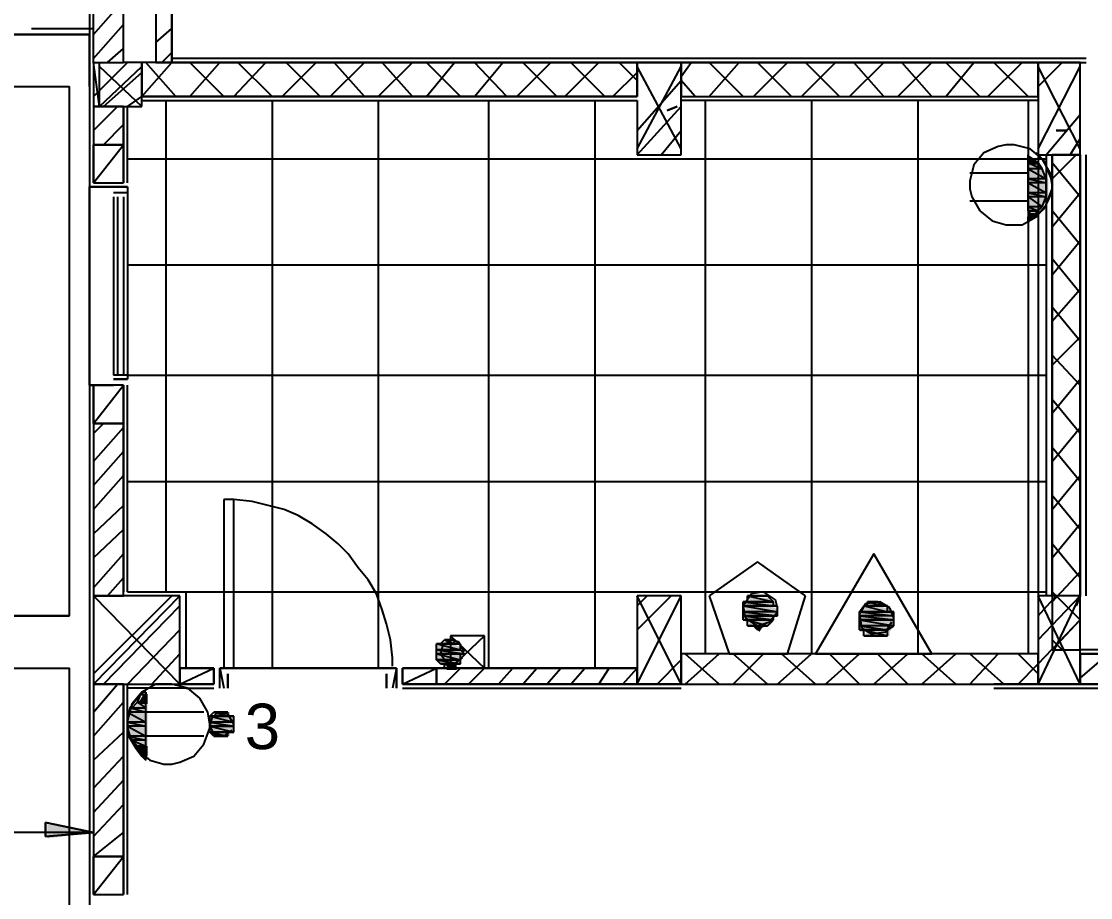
# Model space of a CAD drawing. Header units: millimetres. Extents: x 5 to 415, y 48 to 251.
# Drawn here: x 25.14 to 34.54, y 222.7 to 230.41 of the extents above; entities that cross this region are included whole.
import ezdxf

# ---------------------------------------------------------------- set-up
doc = ezdxf.new("R2010")
doc.units = ezdxf.units.MM
for name, color, linetype in [('H', 7, 'Continuous'), ('P', 7, 'Continuous'), ('T', 7, 'Continuous')]:
    doc.layers.add(name, color=color, linetype=linetype)

msp = doc.modelspace()

# ---------------------------------------------------------------- hatches: boundary and pattern name
at = {"layer": 'H', "linetype": 'Continuous'}
for points in [[(33.99, 229.2), (33.99, 229.235), (34.043, 229.2), (33.99, 229.2)], [(33.99, 229.147), (33.99, 229.2), (34.043, 229.2), (34.078, 229.147), (33.99, 229.147)], [(33.99, 229.112), (33.99, 229.147), (34.078, 229.147), (34.114, 229.112), (33.99, 229.112)], [(33.99, 229.023), (33.99, 229.112), (34.114, 229.112), (34.167, 229.023), (33.99, 229.023)], [(33.99, 228.988), (33.99, 229.023), (34.167, 229.023), (34.167, 228.988), (33.99, 228.988)], [(33.99, 228.9), (33.99, 228.988), (34.167, 228.988), (34.167, 228.9), (33.99, 228.9)], [(33.99, 228.847), (33.99, 228.9), (34.167, 228.9), (34.167, 228.847), (33.99, 228.847)], [(33.99, 228.776), (33.99, 228.847), (34.167, 228.847), (34.114, 228.776), (33.99, 228.776)], [(33.99, 228.723), (33.99, 228.776), (34.114, 228.776), (34.078, 228.723), (33.99, 228.723)], [(33.99, 228.635), (33.99, 228.723), (34.043, 228.688), (33.99, 228.635)], [(34.043, 228.688), (33.99, 228.723), (34.078, 228.723), (34.043, 228.688)], [(31.538, 225.302), (31.538, 225.337), (31.715, 225.337), (31.75, 225.302), (31.538, 225.302)], [(31.503, 225.249), (31.503, 225.302), (31.75, 225.302), (31.75, 225.249), (31.503, 225.249)], [(31.503, 225.213), (31.503, 225.249), (31.785, 225.249), (31.785, 225.213), (31.503, 225.213)], [(32.508, 225.213), (32.561, 225.249), (32.773, 225.249), (32.773, 225.213), (32.508, 225.213)], [(32.597, 225.249), (32.597, 225.302), (32.685, 225.302), (32.72, 225.249), (32.597, 225.249)], [(31.503, 225.178), (31.503, 225.213), (31.785, 225.213), (31.785, 225.178), (31.503, 225.178)], [(31.503, 225.125), (31.503, 225.178), (31.75, 225.178), (31.75, 225.125), (31.503, 225.125)], [(32.508, 225.178), (32.508, 225.213), (32.808, 225.213), (32.808, 225.178), (32.508, 225.178)], [(32.508, 225.125), (32.508, 225.178), (32.808, 225.178), (32.808, 225.125), (32.508, 225.125)], [(31.538, 225.09), (31.538, 225.125), (31.75, 225.125), (31.715, 225.09), (31.538, 225.09)], [(31.627, 225.037), (31.574, 225.09), (31.662, 225.09), (31.627, 225.037)], [(32.508, 225.09), (32.508, 225.125), (32.808, 225.125), (32.808, 225.09), (32.508, 225.09)], [(32.508, 225.037), (32.508, 225.09), (32.808, 225.09), (32.773, 225.037), (32.508, 225.037)], [(28.822, 224.913), (28.875, 224.966), (28.963, 224.966), (28.963, 224.913), (28.822, 224.913)], [(32.561, 225.002), (32.561, 225.037), (32.773, 225.037), (32.773, 225.002), (32.561, 225.002)], [(28.787, 224.878), (28.787, 224.913), (28.998, 224.913), (28.998, 224.878), (28.787, 224.878)], [(28.787, 224.825), (28.787, 224.878), (28.998, 224.878), (29.034, 224.825), (28.787, 224.825)], [(28.787, 224.79), (28.787, 224.825), (28.998, 224.825), (28.998, 224.79), (28.787, 224.79)], [(28.822, 224.755), (28.787, 224.79), (28.998, 224.79), (28.998, 224.755), (28.822, 224.755)], [(28.875, 224.702), (28.875, 224.755), (28.963, 224.755), (28.963, 224.702), (28.875, 224.702)], [(26.158, 224.402), (26.211, 224.49), (26.247, 224.49), (26.247, 224.402), (26.158, 224.402)], [(26.123, 224.367), (26.158, 224.402), (26.247, 224.402), (26.247, 224.367), (26.123, 224.367)], [(26.07, 224.331), (26.123, 224.367), (26.247, 224.367), (26.247, 224.331), (26.07, 224.331)], [(26.07, 224.243), (26.07, 224.331), (26.247, 224.331), (26.247, 224.243), (26.07, 224.243)], [(26.793, 224.278), (26.846, 224.331), (26.97, 224.331), (26.97, 224.278), (26.793, 224.278)], [(26.07, 224.208), (26.07, 224.243), (26.247, 224.243), (26.247, 224.208), (26.07, 224.208)], [(26.07, 224.12), (26.07, 224.208), (26.247, 224.208), (26.247, 224.12), (26.07, 224.12)], [(26.793, 224.243), (26.793, 224.278), (27.005, 224.278), (27.005, 224.243), (26.793, 224.243)], [(26.793, 224.208), (26.793, 224.243), (27.005, 224.243), (27.005, 224.208), (26.793, 224.208)], [(26.793, 224.155), (26.793, 224.208), (27.005, 224.208), (27.005, 224.155), (26.793, 224.155)], [(26.123, 224.067), (26.07, 224.12), (26.247, 224.12), (26.247, 224.067), (26.123, 224.067)], [(26.846, 224.12), (26.793, 224.155), (26.97, 224.155), (26.97, 224.12), (26.846, 224.12)], [(26.158, 224.032), (26.123, 224.067), (26.247, 224.067), (26.247, 224.032), (26.158, 224.032)], [(26.247, 223.908), (26.211, 223.943), (26.158, 224.032), (26.247, 223.943), (26.247, 223.908)], [(26.247, 223.943), (26.158, 224.032), (26.247, 224.032), (26.247, 223.943)], [(25.365, 223.273), (25.365, 223.344), (25.788, 223.273), (25.365, 223.273)], [(25.365, 223.22), (25.365, 223.273), (25.788, 223.273), (25.365, 223.22)]]:
    msp.add_hatch(color=256, dxfattribs=at).paths.add_polyline_path(points)

# ---------------------------------------------------------------- linework, layer by layer
at = {"layer": 'P'}
for points in [[(25.735, 237.49), (25.735, 212.866)], [(25.77, 230.046), (25.77, 236.696)], [(25.77, 230.046), (25.77, 236.696)], [(26.035, 230.046), (26.035, 236.696)], [(26.458, 230.046), (26.458, 236.696)], [(26.458, 236.696), (26.458, 230.046)], [(26.317, 233.221), (26.317, 230.046)], [(26.458, 230.046), (26.458, 233.221)], [(25.77, 230.293), (26.035, 230.593)], [(25.224, 230.346), (25.77, 230.346)], [(25.77, 230.082), (26.035, 230.382)], [(26.317, 230.223), (26.458, 230.346)], [(25.735, 230.293), (14.764, 230.293)], [(14.764, 230.293), (25.735, 230.293)], [(25.735, 229.835), (25.735, 230.293)], [(25.735, 229.835), (25.735, 230.293)], [(25.894, 230.046), (26.035, 230.17)], [(26.37, 230.046), (26.458, 230.135)], [(25.823, 229.658), (25.77, 230.046)], [(25.77, 229.747), (26.07, 230.046)], [(25.77, 230.046), (25.77, 229.658)], [(25.77, 230.046), (26.035, 230.046)], [(25.823, 229.658), (25.823, 230.046)], [(26.194, 230.046), (26.035, 230.046)], [(26.194, 229.747), (26.458, 230.046)], [(26.194, 230.046), (26.194, 229.747)], [(30.551, 230.046), (26.194, 230.046)], [(26.194, 229.658), (26.194, 230.046)], [(26.494, 229.747), (26.229, 230.046)], [(26.317, 230.046), (26.458, 230.046)], [(30.939, 230.082), (26.458, 230.082)], [(26.458, 230.046), (30.939, 230.046)], [(26.617, 229.747), (26.882, 230.046)], [(26.917, 229.747), (26.617, 230.046)], [(27.005, 229.747), (27.287, 230.046)], [(27.34, 229.747), (27.04, 230.046)], [(27.428, 229.747), (27.728, 230.046)], [(27.764, 229.747), (27.464, 230.046)], [(27.852, 229.747), (28.152, 230.046)], [(28.152, 229.747), (27.887, 230.046)], [(28.275, 229.747), (28.575, 230.046)], [(28.575, 229.747), (28.31, 230.046)], [(28.698, 229.747), (28.945, 230.046)], [(28.998, 229.747), (28.698, 230.046)], [(29.122, 229.747), (29.369, 230.046)], [(29.404, 229.747), (29.122, 230.046)], [(29.492, 229.747), (29.792, 230.046)], [(29.845, 229.747), (29.545, 230.046)], [(29.916, 229.747), (30.215, 230.046)], [(30.268, 229.747), (29.968, 230.046)], [(30.551, 229.888), (30.392, 230.046)], [(34.502, 230.082), (30.551, 230.082)], [(30.551, 230.046), (34.502, 230.046)], [(30.551, 229.747), (30.551, 230.046)], [(30.551, 230.046), (30.551, 229.747)], [(30.939, 230.046), (30.551, 230.046)], [(30.939, 229.923), (31.027, 230.046)], [(30.939, 230.046), (30.939, 229.747)], [(34.078, 230.046), (30.939, 230.046)], [(30.939, 229.235), (30.939, 230.046)], [(31.186, 229.747), (31.45, 230.046)], [(31.485, 229.747), (31.186, 230.046)], [(31.574, 229.747), (31.873, 230.046)], [(31.909, 229.747), (31.609, 230.046)], [(31.997, 229.747), (32.297, 230.046)], [(32.332, 229.747), (32.032, 230.046)], [(32.42, 229.747), (32.72, 230.046)], [(32.72, 229.747), (32.456, 230.046)], [(32.844, 229.747), (33.143, 230.046)], [(33.143, 229.747), (32.879, 230.046)], [(33.267, 229.747), (33.514, 230.046)], [(33.567, 229.747), (33.267, 230.046)], [(33.637, 229.747), (33.937, 230.046)], [(33.99, 229.747), (33.69, 230.046)], [(34.078, 229.747), (34.078, 230.046)], [(34.078, 229.835), (34.29, 230.046)], [(34.078, 230.046), (34.078, 229.235)], [(34.449, 230.046), (34.078, 230.046)], [(34.449, 229.235), (34.449, 230.046)], [(25.823, 229.658), (26.194, 230.011)], [(25.823, 230.011), (26.194, 229.658)], [(25.859, 229.658), (26.194, 229.958)], [(30.339, 229.747), (30.551, 229.958)], [(30.939, 229.288), (30.551, 230.011)], [(30.551, 229.288), (30.939, 230.011)], [(34.449, 229.288), (34.078, 230.011)], [(34.078, 229.288), (34.449, 230.011)], [(30.551, 229.447), (30.939, 229.888)], [(31.062, 229.747), (30.939, 229.888)], [(14.94, 229.835), (25.559, 229.835)], [(25.559, 225.178), (25.559, 229.835)], [(25.735, 229.835), (25.735, 228.988)], [(26.07, 229.658), (26.194, 229.747)], [(30.551, 229.747), (26.194, 229.747)], [(26.194, 229.747), (30.551, 229.747)], [(26.194, 229.711), (30.551, 229.711)], [(26.405, 229.711), (26.405, 225.39)], [(27.34, 229.711), (27.34, 224.719)], [(28.275, 229.711), (28.275, 224.719)], [(29.245, 229.711), (29.245, 224.719)], [(30.18, 229.711), (30.18, 224.719)], [(30.551, 229.711), (30.551, 229.235)], [(30.939, 229.747), (34.078, 229.747)], [(30.939, 229.747), (34.078, 229.747)], [(34.078, 229.711), (30.939, 229.711)], [(31.15, 229.711), (31.15, 224.843)], [(32.085, 229.711), (32.085, 224.843)], [(33.02, 229.711), (33.02, 224.843)], [(33.99, 229.711), (33.99, 224.843)], [(34.078, 229.747), (34.078, 224.843)], [(25.77, 229.447), (25.982, 229.658)], [(26.035, 229.658), (25.77, 229.658)], [(25.77, 229.658), (25.77, 229.323)], [(25.77, 229.658), (26.194, 229.658)], [(26.035, 229.658), (26.035, 228.988)], [(26.035, 229.323), (26.035, 229.658)], [(26.07, 228.988), (26.07, 229.658)], [(30.551, 229.235), (30.939, 229.658)], [(30.903, 229.658), (30.815, 229.623)], [(30.815, 229.623), (30.903, 229.658)], [(34.149, 229.235), (34.449, 229.588)], [(25.859, 229.323), (26.035, 229.5)], [(30.762, 229.235), (30.939, 229.447)], [(34.325, 229.447), (34.237, 229.447)], [(34.237, 229.447), (34.325, 229.447)], [(25.77, 229.323), (26.035, 229.323)], [(25.77, 228.988), (26.035, 229.323)], [(26.035, 229.323), (25.77, 229.323)], [(25.77, 229.323), (25.77, 228.988)], [(25.77, 229.323), (26.035, 229.323)], [(25.77, 228.988), (25.77, 229.323)], [(26.035, 228.988), (26.035, 229.323)], [(26.035, 229.323), (26.035, 228.988)], [(33.726, 229.306), (33.602, 229.253)], [(33.726, 229.306), (33.602, 229.253)], [(33.796, 229.323), (33.726, 229.306)], [(33.796, 229.323), (33.726, 229.306)], [(33.867, 229.323), (33.796, 229.323)], [(33.867, 229.323), (33.796, 229.323)], [(34.008, 229.288), (33.867, 229.323)], [(34.008, 229.288), (33.867, 229.323)], [(34.114, 229.2), (34.008, 229.288)], [(34.114, 229.2), (34.008, 229.288)], [(34.361, 229.235), (34.449, 229.376)], [(26.07, 229.2), (34.149, 229.2)], [(30.551, 229.235), (30.939, 229.235)], [(33.602, 229.253), (33.514, 229.147)], [(33.602, 229.253), (33.514, 229.147)], [(33.99, 229.235), (33.99, 229.2)], [(33.99, 229.2), (33.99, 229.235)], [(33.99, 229.235), (33.99, 228.653)], [(33.99, 229.2), (34.078, 229.164)], [(33.99, 229.164), (33.99, 229.2)], [(34.025, 229.2), (34.078, 229.164)], [(34.078, 229.164), (34.025, 229.2)], [(34.131, 229.182), (34.061, 229.253)], [(34.078, 229.235), (34.449, 229.235)], [(34.184, 229.076), (34.114, 229.2)], [(34.184, 229.076), (34.114, 229.2)], [(34.149, 229.235), (34.149, 225.354)], [(34.202, 225.354), (34.202, 229.235)], [(34.202, 229.023), (34.413, 229.235)], [(34.449, 229.235), (34.202, 229.235)], [(34.202, 229.235), (34.202, 224.878)], [(34.449, 224.878), (34.449, 229.235)], [(34.449, 229.235), (34.449, 225.354)], [(34.502, 225.354), (34.502, 229.235)], [(33.514, 229.147), (33.479, 229.006)], [(33.514, 229.147), (33.479, 229.006)], [(34.078, 229.164), (33.99, 229.164)], [(34.078, 229.164), (33.99, 229.164)], [(33.99, 229.164), (34.114, 229.112)], [(33.99, 229.164), (34.114, 229.112)], [(33.99, 229.112), (33.99, 229.164)], [(34.114, 229.112), (33.99, 229.112)], [(34.114, 229.112), (33.99, 229.112)], [(33.99, 229.112), (34.149, 229.023)], [(33.99, 229.112), (34.149, 229.023)], [(33.99, 229.023), (33.99, 229.112)], [(34.114, 229.112), (34.078, 229.164)], [(34.149, 229.023), (34.114, 229.112)], [(34.167, 229.094), (34.131, 229.182)], [(34.449, 228.865), (34.202, 229.164)], [(33.479, 229.076), (33.99, 229.076)], [(33.479, 229.006), (33.479, 228.935)], [(33.479, 229.006), (33.479, 228.935)], [(34.149, 229.023), (33.99, 229.023)], [(34.149, 229.023), (33.99, 229.023)], [(33.99, 229.023), (34.149, 228.988)], [(33.99, 229.023), (34.149, 228.988)], [(33.99, 228.988), (33.99, 229.023)], [(34.149, 228.988), (34.149, 229.023)], [(34.202, 229.006), (34.167, 229.094)], [(34.202, 228.97), (34.184, 229.076)], [(34.202, 228.97), (34.184, 229.076)], [(34.202, 228.918), (34.202, 229.006)], [(25.735, 228.953), (25.947, 228.953)], [(25.735, 227.207), (25.735, 228.953)], [(25.947, 228.953), (25.735, 228.953)], [(25.77, 228.988), (26.035, 228.988)], [(25.77, 228.988), (26.035, 228.988)], [(25.947, 228.953), (26.07, 228.953)], [(26.07, 228.953), (25.947, 228.953)], [(26.07, 228.953), (26.07, 227.259)], [(33.479, 228.935), (33.496, 228.865)], [(33.479, 228.935), (33.496, 228.865)], [(34.149, 228.988), (33.99, 228.988)], [(34.149, 228.988), (33.99, 228.988)], [(33.99, 228.988), (34.149, 228.9)], [(33.99, 228.988), (34.149, 228.9)], [(33.99, 228.9), (33.99, 228.988)], [(34.149, 228.9), (34.149, 228.988)], [(34.149, 228.794), (34.202, 228.935)], [(34.149, 228.794), (34.202, 228.935)], [(34.167, 228.829), (34.202, 228.918)], [(26.07, 228.9), (25.947, 228.9)], [(26.07, 228.9), (25.947, 228.9)], [(25.947, 228.865), (25.947, 227.295)], [(25.982, 228.865), (25.982, 227.295)], [(26.035, 228.865), (26.035, 227.295)], [(26.035, 228.865), (26.035, 227.295)], [(26.035, 228.865), (26.035, 227.295)], [(26.035, 228.865), (26.035, 227.295)], [(26.035, 228.865), (26.035, 227.295)], [(26.07, 228.865), (26.07, 227.295)], [(33.479, 228.829), (33.99, 228.829)], [(33.496, 228.865), (33.567, 228.741)], [(33.496, 228.865), (33.567, 228.741)], [(34.149, 228.9), (33.99, 228.9)], [(34.149, 228.9), (33.99, 228.9)], [(33.99, 228.9), (34.149, 228.865)], [(33.99, 228.9), (34.149, 228.865)], [(33.99, 228.865), (33.99, 228.9)], [(34.149, 228.865), (33.99, 228.865)], [(34.149, 228.865), (33.99, 228.865)], [(33.99, 228.865), (34.114, 228.776)], [(33.99, 228.865), (34.114, 228.776)], [(33.99, 228.776), (33.99, 228.865)], [(34.114, 228.776), (34.149, 228.865)], [(34.131, 228.759), (34.167, 228.829)], [(34.149, 228.865), (34.149, 228.9)], [(34.202, 228.6), (34.449, 228.9)], [(33.567, 228.741), (33.673, 228.653)], [(33.567, 228.741), (33.673, 228.653)], [(34.114, 228.776), (33.99, 228.776)], [(34.114, 228.776), (33.99, 228.776)], [(33.99, 228.776), (34.078, 228.741)], [(33.99, 228.776), (34.078, 228.741)], [(33.99, 228.741), (33.99, 228.776)], [(34.078, 228.741), (33.99, 228.741)], [(33.99, 228.741), (34.025, 228.688)], [(34.025, 228.688), (33.99, 228.741)], [(33.99, 228.741), (34.078, 228.741)], [(34.025, 228.688), (33.99, 228.741)], [(34.025, 228.671), (34.131, 228.759)], [(34.078, 228.741), (34.025, 228.688)], [(34.061, 228.688), (34.149, 228.794)], [(34.061, 228.688), (34.149, 228.794)], [(34.078, 228.741), (34.114, 228.776)], [(34.449, 228.441), (34.202, 228.741)], [(33.673, 228.653), (33.796, 228.618)], [(33.673, 228.653), (33.796, 228.618)], [(33.937, 228.618), (34.061, 228.688)], [(33.937, 228.618), (34.061, 228.688)], [(33.99, 228.688), (33.99, 228.653)], [(33.99, 228.653), (33.99, 228.688)], [(33.796, 228.618), (33.867, 228.618)], [(33.796, 228.618), (33.867, 228.618)], [(33.867, 228.618), (33.937, 228.618)], [(33.867, 228.618), (33.937, 228.618)], [(34.202, 228.177), (34.449, 228.477)], [(26.07, 228.265), (34.149, 228.265)], [(34.449, 228.018), (34.202, 228.318)], [(34.202, 227.771), (34.449, 228.053)], [(34.449, 227.595), (34.202, 227.894)], [(34.202, 227.383), (34.449, 227.63)], [(34.449, 227.207), (34.202, 227.471)], [(26.07, 227.295), (25.947, 227.295)], [(26.07, 227.259), (25.947, 227.259)], [(25.947, 227.259), (26.07, 227.259)], [(26.07, 227.295), (34.149, 227.295)], [(34.202, 226.96), (34.449, 227.259)], [(25.947, 227.207), (25.735, 227.207)], [(25.735, 227.207), (25.947, 227.207)], [(25.735, 227.207), (25.735, 222.726)], [(25.77, 226.871), (26.035, 227.207)], [(26.035, 227.207), (25.77, 227.207)], [(25.77, 227.207), (25.77, 226.871)], [(26.035, 227.207), (25.77, 227.207)], [(25.77, 226.871), (25.77, 227.207)], [(26.035, 227.207), (26.035, 225.39)], [(26.035, 226.871), (26.035, 227.207)], [(26.035, 227.207), (26.035, 226.871)], [(26.07, 225.39), (26.07, 227.207)], [(34.449, 226.783), (34.202, 227.083)], [(25.77, 226.783), (25.859, 226.871)], [(26.035, 226.871), (25.77, 226.871)], [(25.77, 226.871), (25.77, 225.354)], [(25.77, 226.871), (26.035, 226.871)], [(26.035, 226.871), (25.77, 226.871)], [(26.035, 225.354), (26.035, 226.871)], [(25.77, 226.536), (26.035, 226.836)], [(34.202, 226.536), (34.449, 226.836)], [(34.449, 226.36), (34.202, 226.66)], [(25.77, 226.325), (26.035, 226.624)], [(25.77, 226.113), (26.035, 226.413)], [(34.202, 226.113), (34.449, 226.413)], [(26.07, 226.36), (34.149, 226.36)], [(27.005, 226.201), (26.917, 226.201)], [(26.917, 226.201), (26.917, 224.719)], [(27.005, 226.201), (26.935, 226.201)], [(27.164, 226.183), (27.005, 226.201)], [(27.005, 224.719), (27.005, 226.201)], [(27.305, 226.148), (27.164, 226.183)], [(34.449, 225.937), (34.202, 226.236)], [(25.77, 225.901), (26.035, 226.148)], [(27.446, 226.113), (27.305, 226.148)], [(27.57, 226.06), (27.446, 226.113)], [(27.693, 225.989), (27.57, 226.06)], [(25.77, 225.69), (26.035, 225.937)], [(27.817, 225.901), (27.693, 225.989)], [(27.922, 225.813), (27.817, 225.901)], [(34.202, 225.69), (34.449, 225.989)], [(28.011, 225.725), (27.922, 225.813)], [(34.449, 225.513), (34.202, 225.813)], [(25.77, 225.425), (26.035, 225.725)], [(28.099, 225.601), (28.011, 225.725)], [(32.632, 225.725), (32.12, 224.843)], [(33.143, 224.843), (32.632, 225.725)], [(31.609, 225.654), (31.186, 225.354)], [(32.032, 225.354), (31.609, 225.654)], [(28.187, 225.496), (28.099, 225.601)], [(34.202, 225.302), (34.449, 225.566)], [(25.894, 225.354), (26.035, 225.513)], [(28.258, 225.372), (28.187, 225.496)], [(25.77, 225.354), (26.035, 225.354)], [(25.77, 225.354), (26.529, 224.578)], [(26.529, 225.354), (25.77, 224.578)], [(25.77, 224.667), (26.458, 225.354)], [(26.529, 225.354), (25.77, 225.354)], [(25.77, 225.354), (25.77, 224.578)], [(26.07, 225.39), (26.582, 225.39)], [(26.07, 225.39), (34.149, 225.39)], [(26.07, 225.39), (26.582, 225.39)], [(26.529, 224.578), (26.529, 225.354)], [(26.582, 225.39), (26.582, 224.719)], [(26.582, 225.39), (26.582, 224.719)], [(28.31, 225.231), (28.258, 225.372)], [(30.939, 224.578), (30.551, 225.354)], [(30.551, 224.578), (30.939, 225.354)], [(30.551, 225.266), (30.639, 225.354)], [(30.551, 225.055), (30.85, 225.354)], [(30.551, 225.354), (30.551, 224.578)], [(30.939, 225.354), (30.551, 225.354)], [(30.939, 224.843), (30.939, 225.354)], [(31.186, 225.354), (31.362, 224.843)], [(31.556, 225.372), (31.485, 225.266)], [(31.697, 225.354), (31.521, 225.354)], [(31.521, 225.354), (31.574, 225.354)], [(31.697, 225.354), (31.521, 225.354)], [(31.521, 225.354), (31.75, 225.302)], [(31.521, 225.354), (31.75, 225.302)], [(31.521, 225.302), (31.521, 225.354)], [(31.662, 225.39), (31.556, 225.372)], [(31.609, 225.354), (31.574, 225.354)], [(31.574, 225.354), (31.609, 225.354)], [(31.697, 225.354), (31.574, 225.354)], [(31.574, 225.354), (31.697, 225.354)], [(31.697, 225.354), (31.574, 225.354)], [(31.574, 225.354), (31.662, 225.354)], [(31.697, 225.354), (31.574, 225.354)], [(31.574, 225.354), (31.697, 225.354)], [(31.574, 225.354), (31.697, 225.354)], [(31.768, 225.319), (31.662, 225.39)], [(31.662, 225.354), (31.662, 225.354)], [(31.662, 225.354), (31.662, 225.354)], [(31.662, 225.354), (31.697, 225.354)], [(31.697, 225.354), (31.697, 225.354)], [(31.75, 225.302), (31.697, 225.354)], [(31.873, 224.843), (32.032, 225.354)], [(34.449, 224.578), (34.078, 225.354)], [(34.078, 224.578), (34.449, 225.354)], [(34.078, 225.178), (34.237, 225.354)], [(34.078, 224.966), (34.449, 225.354)], [(34.078, 225.354), (34.078, 224.578)], [(34.449, 225.354), (34.078, 225.354)], [(34.237, 225.354), (34.114, 225.354)], [(34.449, 225.143), (34.202, 225.39)], [(34.449, 225.354), (34.413, 225.266)], [(34.449, 224.578), (34.449, 225.354)], [(25.859, 224.578), (26.529, 225.266)], [(31.521, 225.302), (31.485, 225.302)], [(31.485, 225.302), (31.75, 225.302)], [(31.75, 225.302), (31.485, 225.302)], [(31.485, 225.302), (31.75, 225.266)], [(31.485, 225.302), (31.75, 225.266)], [(31.485, 225.266), (31.485, 225.302)], [(31.485, 225.266), (31.503, 225.16)], [(31.75, 225.266), (31.485, 225.266)], [(31.785, 225.266), (31.485, 225.266)], [(31.485, 225.266), (31.785, 225.266)], [(31.785, 225.266), (31.485, 225.266)], [(31.485, 225.266), (31.75, 225.266)], [(31.785, 225.266), (31.485, 225.266)], [(31.485, 225.266), (31.785, 225.213)], [(31.485, 225.266), (31.785, 225.213)], [(31.485, 225.213), (31.485, 225.266)], [(31.75, 225.302), (31.521, 225.302)], [(31.75, 225.302), (31.521, 225.302)], [(31.521, 225.302), (31.75, 225.302)], [(31.75, 225.302), (31.521, 225.302)], [(31.75, 225.302), (31.75, 225.302)], [(31.75, 225.266), (31.75, 225.302)], [(31.75, 225.266), (31.785, 225.266)], [(31.785, 225.249), (31.768, 225.319)], [(31.785, 225.213), (31.785, 225.266)], [(32.561, 225.284), (32.508, 225.196)], [(32.508, 225.213), (32.544, 225.266)], [(32.755, 225.266), (32.544, 225.266)], [(32.544, 225.266), (32.579, 225.266)], [(32.755, 225.266), (32.544, 225.266)], [(32.544, 225.266), (32.755, 225.266)], [(32.544, 225.266), (32.755, 225.266)], [(32.755, 225.266), (32.544, 225.266)], [(32.755, 225.266), (32.544, 225.266)], [(32.544, 225.266), (32.755, 225.213)], [(32.544, 225.266), (32.755, 225.213)], [(32.685, 225.302), (32.561, 225.284)], [(32.632, 225.302), (32.579, 225.302)], [(32.579, 225.302), (32.632, 225.302)], [(32.667, 225.302), (32.579, 225.302)], [(32.579, 225.302), (32.72, 225.266)], [(32.579, 225.302), (32.72, 225.266)], [(32.579, 225.266), (32.579, 225.302)], [(32.72, 225.266), (32.579, 225.266)], [(32.72, 225.266), (32.579, 225.266)], [(32.579, 225.266), (32.755, 225.266)], [(32.579, 225.266), (32.755, 225.266)], [(32.667, 225.302), (32.667, 225.302)], [(32.667, 225.302), (32.667, 225.302)], [(32.72, 225.266), (32.667, 225.302)], [(32.773, 225.249), (32.685, 225.302)], [(32.755, 225.266), (32.72, 225.266)], [(32.755, 225.266), (32.755, 225.266)], [(32.755, 225.266), (32.755, 225.266)], [(32.755, 225.213), (32.755, 225.266)], [(32.808, 225.16), (32.773, 225.249)], [(25.559, 225.178), (14.94, 225.178)], [(14.94, 225.178), (25.559, 225.178)], [(28.346, 225.108), (28.31, 225.231)], [(31.785, 225.213), (31.485, 225.213)], [(31.785, 225.213), (31.485, 225.213)], [(31.485, 225.213), (31.785, 225.178)], [(31.485, 225.213), (31.785, 225.178)], [(31.485, 225.178), (31.485, 225.213)], [(31.785, 225.178), (31.485, 225.178)], [(31.75, 225.178), (31.485, 225.178)], [(31.485, 225.178), (31.75, 225.178)], [(31.75, 225.178), (31.485, 225.178)], [(31.485, 225.178), (31.785, 225.178)], [(31.75, 225.178), (31.485, 225.178)], [(31.485, 225.178), (31.75, 225.143)], [(31.485, 225.178), (31.75, 225.143)], [(31.485, 225.143), (31.485, 225.178)], [(31.503, 225.16), (31.609, 225.09)], [(31.715, 225.125), (31.785, 225.213)], [(31.785, 225.178), (31.75, 225.178)], [(31.75, 225.143), (31.75, 225.178)], [(31.785, 225.178), (31.785, 225.213)], [(32.755, 225.213), (32.508, 225.213)], [(32.808, 225.213), (32.508, 225.213)], [(32.508, 225.213), (32.808, 225.213)], [(32.808, 225.213), (32.508, 225.213)], [(32.508, 225.213), (32.755, 225.213)], [(32.808, 225.213), (32.508, 225.213)], [(32.508, 225.213), (32.808, 225.178)], [(32.508, 225.213), (32.808, 225.178)], [(32.508, 225.178), (32.508, 225.213)], [(32.508, 225.196), (32.526, 225.072)], [(32.808, 225.178), (32.508, 225.178)], [(32.808, 225.178), (32.508, 225.178)], [(32.508, 225.178), (32.808, 225.143)], [(32.508, 225.178), (32.808, 225.143)], [(32.508, 225.143), (32.508, 225.178)], [(32.755, 225.213), (32.808, 225.213)], [(32.808, 225.178), (32.808, 225.213)], [(32.808, 225.143), (32.808, 225.178)], [(26.07, 224.578), (26.529, 225.055)], [(28.381, 224.966), (28.346, 225.108)], [(31.75, 225.143), (31.485, 225.143)], [(31.75, 225.143), (31.485, 225.143)], [(31.485, 225.143), (31.521, 225.143)], [(31.485, 225.143), (31.75, 225.143)], [(31.75, 225.143), (31.485, 225.143)], [(31.521, 225.143), (31.75, 225.143)], [(31.75, 225.143), (31.521, 225.143)], [(31.521, 225.143), (31.697, 225.09)], [(31.521, 225.143), (31.697, 225.09)], [(31.521, 225.09), (31.521, 225.143)], [(31.697, 225.09), (31.521, 225.09)], [(31.697, 225.09), (31.521, 225.09)], [(31.521, 225.09), (31.574, 225.09)], [(31.521, 225.09), (31.697, 225.09)], [(31.697, 225.09), (31.521, 225.09)], [(31.574, 225.09), (31.697, 225.09)], [(31.662, 225.09), (31.574, 225.09)], [(31.574, 225.09), (31.662, 225.09)], [(31.662, 225.09), (31.574, 225.09)], [(31.574, 225.09), (31.697, 225.09)], [(31.609, 225.055), (31.574, 225.09)], [(31.574, 225.09), (31.609, 225.055)], [(31.609, 225.09), (31.715, 225.125)], [(31.609, 225.055), (31.662, 225.09)], [(31.662, 225.09), (31.609, 225.055)], [(31.697, 225.09), (31.662, 225.09)], [(31.697, 225.09), (31.75, 225.143)], [(31.697, 225.09), (31.697, 225.09)], [(31.75, 225.143), (31.75, 225.143)], [(32.808, 225.143), (32.508, 225.143)], [(32.808, 225.143), (32.508, 225.143)], [(32.508, 225.143), (32.808, 225.143)], [(32.508, 225.143), (32.808, 225.143)], [(32.808, 225.143), (32.508, 225.143)], [(32.808, 225.143), (32.508, 225.143)], [(32.508, 225.143), (32.808, 225.09)], [(32.508, 225.143), (32.808, 225.09)], [(32.508, 225.09), (32.508, 225.143)], [(32.808, 225.09), (32.508, 225.09)], [(32.808, 225.09), (32.508, 225.09)], [(32.508, 225.09), (32.755, 225.055)], [(32.508, 225.09), (32.755, 225.055)], [(32.508, 225.055), (32.508, 225.09)], [(32.755, 225.055), (32.508, 225.055)], [(32.755, 225.055), (32.508, 225.055)], [(32.508, 225.055), (32.544, 225.055)], [(32.508, 225.055), (32.755, 225.055)], [(32.755, 225.055), (32.508, 225.055)], [(32.526, 225.072), (32.614, 225.019)], [(32.544, 225.055), (32.755, 225.055)], [(32.755, 225.055), (32.544, 225.055)], [(32.544, 225.055), (32.755, 225.002)], [(32.544, 225.055), (32.755, 225.002)], [(32.544, 225.002), (32.544, 225.055)], [(32.738, 225.037), (32.791, 225.125)], [(32.755, 225.055), (32.808, 225.09)], [(32.755, 225.055), (32.755, 225.055)], [(32.755, 225.002), (32.755, 225.055)], [(32.808, 225.143), (32.808, 225.143)], [(32.808, 225.143), (32.808, 225.143)], [(32.808, 225.09), (32.808, 225.143)], [(34.078, 224.755), (34.449, 225.143)], [(34.202, 224.878), (34.449, 225.143)], [(28.399, 224.808), (28.381, 224.966)], [(28.822, 224.931), (28.857, 224.966)], [(28.91, 224.966), (28.84, 224.913)], [(28.945, 224.966), (28.857, 224.966)], [(28.857, 224.966), (28.945, 224.966)], [(28.857, 224.966), (28.945, 224.966)], [(28.945, 224.966), (28.857, 224.966)], [(28.945, 224.966), (28.857, 224.966)], [(28.857, 224.966), (28.945, 224.966)], [(28.945, 224.966), (28.857, 224.966)], [(28.857, 224.966), (28.91, 224.966)], [(28.945, 224.966), (28.857, 224.966)], [(28.857, 224.966), (28.945, 224.931)], [(28.857, 224.966), (28.945, 224.931)], [(29.21, 225.002), (28.91, 225.002)], [(28.91, 225.002), (28.91, 224.719)], [(28.91, 225.002), (29.21, 224.719)], [(29.21, 225.002), (28.91, 224.719)], [(28.981, 224.949), (28.91, 224.966)], [(28.91, 224.966), (28.945, 224.966)], [(28.945, 224.966), (28.945, 224.966)], [(28.945, 224.966), (28.945, 224.966)], [(28.945, 224.931), (28.945, 224.966)], [(29.21, 224.719), (29.21, 225.002)], [(32.755, 225.002), (32.544, 225.002)], [(32.755, 225.002), (32.544, 225.002)], [(32.544, 225.002), (32.72, 225.002)], [(32.544, 225.002), (32.72, 225.002)], [(32.579, 225.002), (32.544, 225.002)], [(32.72, 225.002), (32.579, 225.002)], [(32.667, 225.002), (32.579, 225.002)], [(32.579, 225.002), (32.667, 225.002)], [(32.667, 225.002), (32.579, 225.002)], [(32.579, 225.002), (32.72, 225.002)], [(32.667, 225.002), (32.579, 225.002)], [(32.579, 225.002), (32.667, 225.002)], [(32.579, 225.002), (32.667, 225.002)], [(32.632, 225.002), (32.579, 225.002)], [(32.614, 225.019), (32.738, 225.037)], [(32.667, 225.002), (32.632, 225.002)], [(32.72, 225.002), (32.667, 225.002)], [(32.667, 225.002), (32.667, 225.002)], [(32.72, 225.002), (32.755, 225.002)], [(34.29, 224.878), (34.202, 224.966)], [(28.998, 224.931), (28.787, 224.931)], [(28.787, 224.931), (28.822, 224.931)], [(28.998, 224.931), (28.787, 224.931)], [(28.787, 224.931), (28.998, 224.878)], [(28.787, 224.931), (28.998, 224.878)], [(28.787, 224.878), (28.787, 224.931)], [(28.998, 224.878), (28.787, 224.878)], [(28.998, 224.878), (28.787, 224.878)], [(28.787, 224.878), (28.998, 224.878)], [(28.787, 224.878), (28.998, 224.878)], [(28.998, 224.878), (28.787, 224.878)], [(28.998, 224.878), (28.787, 224.878)], [(28.787, 224.878), (29.034, 224.843)], [(28.787, 224.878), (29.034, 224.843)], [(28.787, 224.843), (28.787, 224.878)], [(28.945, 224.931), (28.822, 224.931)], [(28.998, 224.931), (28.822, 224.931)], [(28.822, 224.931), (28.998, 224.931)], [(28.998, 224.931), (28.822, 224.931)], [(28.822, 224.931), (28.945, 224.931)], [(28.998, 224.931), (28.822, 224.931)], [(28.822, 224.931), (28.998, 224.931)], [(28.822, 224.931), (28.998, 224.931)], [(28.84, 224.913), (28.822, 224.843)], [(28.945, 224.931), (28.998, 224.931)], [(29.034, 224.861), (28.981, 224.949)], [(28.998, 224.931), (28.998, 224.931)], [(28.998, 224.878), (28.998, 224.931)], [(28.998, 224.878), (28.998, 224.878)], [(28.998, 224.878), (28.998, 224.878)], [(29.034, 224.843), (28.998, 224.878)], [(34.202, 224.878), (34.449, 224.878)], [(36.142, 224.878), (34.449, 224.878)], [(26.282, 224.578), (26.529, 224.843)], [(28.399, 224.737), (28.399, 224.808)], [(29.034, 224.843), (28.787, 224.843)], [(28.998, 224.843), (28.787, 224.843)], [(28.787, 224.843), (28.998, 224.843)], [(28.998, 224.843), (28.787, 224.843)], [(28.787, 224.843), (29.034, 224.843)], [(28.998, 224.843), (28.787, 224.843)], [(28.787, 224.843), (28.998, 224.79)], [(28.787, 224.843), (28.998, 224.79)], [(28.787, 224.79), (28.787, 224.843)], [(28.998, 224.79), (28.787, 224.79)], [(28.998, 224.79), (28.787, 224.79)], [(28.787, 224.79), (28.998, 224.79)], [(28.787, 224.79), (28.998, 224.79)], [(28.998, 224.79), (28.787, 224.79)], [(28.998, 224.79), (28.787, 224.79)], [(28.787, 224.79), (28.998, 224.755)], [(28.787, 224.79), (28.998, 224.755)], [(28.822, 224.755), (28.787, 224.79)], [(28.822, 224.843), (28.875, 224.772)], [(28.875, 224.772), (28.945, 224.755)], [(28.945, 224.755), (29.016, 224.808)], [(29.034, 224.843), (28.998, 224.843)], [(28.998, 224.79), (28.998, 224.843)], [(28.998, 224.79), (28.998, 224.79)], [(28.998, 224.79), (28.998, 224.79)], [(28.998, 224.755), (28.998, 224.79)], [(30.727, 224.578), (30.939, 224.79)], [(34.078, 224.843), (30.939, 224.843)], [(30.939, 224.843), (30.939, 224.578)], [(30.939, 224.578), (30.939, 224.843)], [(34.078, 224.843), (30.939, 224.843)], [(30.974, 224.578), (31.274, 224.843)], [(31.274, 224.578), (30.974, 224.843)], [(31.362, 224.843), (31.873, 224.843)], [(31.397, 224.578), (31.662, 224.843)], [(31.697, 224.578), (31.397, 224.843)], [(31.785, 224.578), (32.085, 224.843)], [(32.12, 224.578), (31.821, 224.843)], [(32.12, 224.843), (33.143, 224.843)], [(32.209, 224.578), (32.508, 224.843)], [(32.508, 224.578), (32.244, 224.843)], [(32.632, 224.578), (32.932, 224.843)], [(32.932, 224.578), (32.667, 224.843)], [(33.055, 224.578), (33.355, 224.843)], [(33.355, 224.578), (33.055, 224.843)], [(33.479, 224.578), (33.726, 224.843)], [(33.778, 224.578), (33.479, 224.843)], [(34.078, 224.667), (33.902, 224.843)], [(34.078, 224.578), (34.078, 224.843)], [(34.449, 224.843), (36.142, 224.843)], [(34.449, 224.631), (34.696, 224.843)], [(34.449, 224.843), (34.449, 224.578)], [(35.507, 224.843), (34.449, 224.843)], [(14.94, 224.719), (25.559, 224.719)], [(25.559, 196.427), (25.559, 224.719)], [(26.529, 224.719), (26.529, 224.578)], [(26.529, 224.578), (26.529, 224.719)], [(26.529, 224.719), (26.529, 224.578)], [(26.829, 224.719), (26.529, 224.719)], [(26.529, 224.578), (26.829, 224.719)], [(26.529, 224.578), (26.529, 224.719)], [(26.529, 224.719), (26.829, 224.719)], [(26.829, 224.719), (26.529, 224.719)], [(26.529, 224.719), (26.529, 224.578)], [(26.582, 224.719), (26.829, 224.719)], [(26.829, 224.719), (26.582, 224.719)], [(26.829, 224.578), (26.829, 224.719)], [(26.829, 224.719), (26.829, 224.578)], [(26.829, 224.719), (26.829, 224.578)], [(28.434, 224.719), (26.882, 224.719)], [(26.882, 224.543), (26.882, 224.719)], [(26.882, 224.543), (26.882, 224.719)], [(26.882, 224.719), (26.917, 224.543)], [(26.882, 224.719), (28.434, 224.719)], [(26.917, 224.719), (27.005, 224.719)], [(28.434, 224.719), (28.399, 224.543)], [(28.434, 224.719), (28.434, 224.543)], [(28.434, 224.543), (28.434, 224.719)], [(30.551, 224.719), (28.487, 224.719)], [(28.487, 224.719), (30.551, 224.719)], [(28.787, 224.719), (28.487, 224.719)], [(28.487, 224.719), (28.487, 224.578)], [(28.487, 224.578), (28.787, 224.719)], [(28.487, 224.578), (28.487, 224.719)], [(28.487, 224.719), (28.787, 224.719)], [(28.487, 224.578), (28.487, 224.719)], [(28.787, 224.719), (28.487, 224.719)], [(30.551, 224.719), (28.787, 224.719)], [(28.787, 224.719), (28.787, 224.578)], [(28.787, 224.578), (28.787, 224.719)], [(28.787, 224.719), (28.787, 224.578)], [(28.787, 224.578), (28.787, 224.719)], [(28.998, 224.755), (28.822, 224.755)], [(28.945, 224.755), (28.822, 224.755)], [(28.822, 224.755), (28.945, 224.755)], [(28.945, 224.755), (28.822, 224.755)], [(28.822, 224.755), (28.998, 224.755)], [(28.945, 224.755), (28.822, 224.755)], [(28.822, 224.755), (28.945, 224.755)], [(28.822, 224.755), (28.945, 224.755)], [(28.857, 224.755), (28.822, 224.755)], [(28.945, 224.755), (28.857, 224.755)], [(28.945, 224.755), (28.857, 224.755)], [(28.857, 224.755), (28.945, 224.719)], [(28.857, 224.755), (28.945, 224.719)], [(28.857, 224.719), (28.857, 224.755)], [(28.857, 224.578), (28.998, 224.719)], [(28.945, 224.719), (28.857, 224.719)], [(28.91, 224.719), (28.857, 224.719)], [(28.857, 224.719), (28.91, 224.719)], [(28.91, 224.719), (29.21, 224.719)], [(28.91, 224.719), (28.945, 224.719)], [(28.945, 224.719), (28.91, 224.719)], [(28.998, 224.755), (28.945, 224.755)], [(28.945, 224.755), (28.945, 224.755)], [(28.945, 224.719), (28.945, 224.755)], [(29.069, 224.578), (29.21, 224.719)], [(29.333, 224.578), (29.457, 224.719)], [(29.545, 224.578), (29.669, 224.719)], [(29.757, 224.578), (29.88, 224.719)], [(29.968, 224.578), (30.092, 224.719)], [(30.215, 224.578), (30.304, 224.719)], [(30.427, 224.578), (30.551, 224.719)], [(30.551, 224.578), (30.551, 224.719)], [(33.902, 224.578), (34.078, 224.755)], [(26.952, 224.667), (26.952, 224.543)], [(26.952, 224.543), (26.952, 224.667)], [(28.346, 224.667), (28.346, 224.543)], [(28.346, 224.543), (28.346, 224.667)], [(30.551, 224.667), (30.551, 224.578)], [(25.77, 224.331), (25.982, 224.578)], [(26.035, 224.578), (25.77, 224.578)], [(25.77, 224.578), (25.77, 223.061)], [(25.77, 224.578), (26.529, 224.578)], [(26.035, 224.578), (26.035, 222.726)], [(26.035, 223.061), (26.035, 224.578)], [(26.07, 222.726), (26.07, 224.578)], [(26.582, 224.543), (26.07, 224.543)], [(26.194, 224.508), (26.106, 224.402)], [(26.194, 224.508), (26.106, 224.402)], [(26.229, 224.525), (26.141, 224.437)], [(26.158, 224.42), (26.194, 224.508)], [(26.317, 224.578), (26.194, 224.508)], [(26.317, 224.578), (26.194, 224.508)], [(26.229, 224.508), (26.194, 224.508)], [(26.194, 224.508), (26.229, 224.508)], [(26.194, 224.508), (26.229, 224.42)], [(26.229, 224.508), (26.229, 224.42)], [(26.229, 224.42), (26.229, 224.508)], [(26.229, 223.908), (26.229, 224.508)], [(26.388, 224.578), (26.317, 224.578)], [(26.388, 224.578), (26.317, 224.578)], [(26.458, 224.578), (26.388, 224.578)], [(26.458, 224.578), (26.388, 224.578)], [(26.599, 224.543), (26.458, 224.578)], [(26.599, 224.543), (26.458, 224.578)], [(26.529, 224.578), (26.829, 224.578)], [(26.829, 224.578), (26.529, 224.578)], [(26.529, 224.578), (26.829, 224.578)], [(26.829, 224.578), (26.582, 224.578)], [(26.582, 224.543), (26.829, 224.543)], [(26.705, 224.455), (26.599, 224.543)], [(26.705, 224.455), (26.599, 224.543)], [(30.939, 224.578), (28.487, 224.578)], [(28.487, 224.578), (28.787, 224.578)], [(28.787, 224.578), (28.487, 224.578)], [(28.487, 224.578), (28.787, 224.578)], [(28.487, 224.543), (30.939, 224.543)], [(28.787, 224.578), (30.551, 224.578)], [(30.551, 224.578), (30.939, 224.578)], [(30.939, 224.578), (34.078, 224.578)], [(36.142, 224.578), (33.69, 224.578)], [(33.69, 224.543), (36.142, 224.543)], [(34.078, 224.578), (34.449, 224.578)], [(34.449, 224.578), (35.507, 224.578)], [(25.77, 224.12), (26.035, 224.42)], [(26.106, 224.402), (26.07, 224.261)], [(26.106, 224.402), (26.07, 224.261)], [(26.141, 224.437), (26.088, 224.367)], [(26.106, 224.367), (26.158, 224.42)], [(26.229, 224.42), (26.158, 224.42)], [(26.229, 224.42), (26.158, 224.42)], [(26.158, 224.42), (26.229, 224.367)], [(26.158, 224.42), (26.229, 224.367)], [(26.229, 224.367), (26.229, 224.42)], [(26.776, 224.331), (26.705, 224.455)], [(26.776, 224.331), (26.705, 224.455)], [(26.07, 224.331), (26.106, 224.367)], [(26.088, 224.367), (26.07, 224.278)], [(26.229, 224.331), (26.07, 224.331)], [(26.229, 224.331), (26.07, 224.331)], [(26.07, 224.331), (26.229, 224.243)], [(26.07, 224.331), (26.229, 224.243)], [(26.07, 224.243), (26.07, 224.331)], [(26.229, 224.367), (26.106, 224.367)], [(26.229, 224.367), (26.106, 224.367)], [(26.106, 224.367), (26.229, 224.331)], [(26.106, 224.367), (26.229, 224.331)], [(26.229, 224.331), (26.229, 224.367)], [(26.741, 224.331), (26.229, 224.331)], [(26.229, 224.243), (26.229, 224.331)], [(26.793, 224.226), (26.776, 224.331)], [(26.793, 224.226), (26.776, 224.331)], [(26.793, 224.296), (26.829, 224.331)], [(26.864, 224.331), (26.811, 224.278)], [(26.952, 224.331), (26.829, 224.331)], [(26.829, 224.331), (26.882, 224.331)], [(26.952, 224.331), (26.829, 224.331)], [(26.829, 224.331), (26.952, 224.331)], [(26.829, 224.331), (26.952, 224.331)], [(26.952, 224.331), (26.829, 224.331)], [(26.952, 224.331), (26.829, 224.331)], [(26.829, 224.331), (26.952, 224.296)], [(26.829, 224.331), (26.952, 224.296)], [(26.952, 224.314), (26.864, 224.331)], [(26.882, 224.331), (26.917, 224.331)], [(26.917, 224.331), (26.882, 224.331)], [(26.917, 224.331), (26.882, 224.331)], [(26.882, 224.331), (26.917, 224.331)], [(26.882, 224.331), (26.952, 224.331)], [(26.917, 224.331), (26.952, 224.331)], [(26.952, 224.331), (26.917, 224.331)], [(26.952, 224.331), (26.952, 224.331)], [(26.952, 224.331), (26.952, 224.331)], [(26.952, 224.296), (26.952, 224.331)], [(27.005, 224.226), (26.952, 224.314)], [(26.07, 224.278), (26.07, 224.19)], [(26.07, 224.261), (26.07, 224.19)], [(26.07, 224.261), (26.07, 224.19)], [(26.229, 224.243), (26.07, 224.243)], [(26.229, 224.243), (26.07, 224.243)], [(26.07, 224.243), (26.229, 224.208)], [(26.07, 224.243), (26.229, 224.208)], [(26.07, 224.208), (26.07, 224.243)], [(26.229, 224.208), (26.07, 224.208)], [(26.229, 224.208), (26.07, 224.208)], [(26.07, 224.208), (26.229, 224.12)], [(26.07, 224.208), (26.229, 224.12)], [(26.07, 224.12), (26.07, 224.208)], [(26.229, 224.208), (26.229, 224.243)], [(26.229, 224.12), (26.229, 224.208)], [(26.952, 224.296), (26.793, 224.296)], [(27.005, 224.296), (26.793, 224.296)], [(26.793, 224.296), (27.005, 224.296)], [(26.793, 224.296), (27.005, 224.296)], [(27.005, 224.296), (26.793, 224.296)], [(27.005, 224.296), (26.793, 224.296)], [(26.793, 224.296), (27.005, 224.296)], [(27.005, 224.296), (26.793, 224.296)], [(26.793, 224.296), (26.952, 224.296)], [(27.005, 224.296), (26.793, 224.296)], [(26.793, 224.296), (27.005, 224.243)], [(26.793, 224.296), (27.005, 224.243)], [(26.793, 224.243), (26.793, 224.296)], [(26.811, 224.278), (26.793, 224.208)], [(27.005, 224.243), (26.793, 224.243)], [(27.005, 224.243), (26.793, 224.243)], [(26.793, 224.243), (27.005, 224.208)], [(26.793, 224.243), (27.005, 224.208)], [(26.793, 224.208), (26.793, 224.243)], [(26.793, 224.208), (26.829, 224.137)], [(27.005, 224.208), (26.793, 224.208)], [(27.005, 224.208), (26.793, 224.208)], [(26.793, 224.208), (27.005, 224.208)], [(26.793, 224.208), (27.005, 224.208)], [(27.005, 224.208), (26.793, 224.208)], [(27.005, 224.208), (26.793, 224.208)], [(26.793, 224.208), (27.005, 224.155)], [(26.793, 224.208), (27.005, 224.155)], [(26.793, 224.155), (26.793, 224.208)], [(26.952, 224.296), (27.005, 224.296)], [(27.005, 224.296), (27.005, 224.296)], [(27.005, 224.296), (27.005, 224.296)], [(27.005, 224.243), (27.005, 224.296)], [(27.005, 224.208), (27.005, 224.243)], [(27.005, 224.208), (27.005, 224.208)], [(27.005, 224.208), (27.005, 224.208)], [(27.005, 224.155), (27.005, 224.208)], [(25.77, 223.908), (26.035, 224.155)], [(26.07, 224.19), (26.088, 224.12)], [(26.07, 224.19), (26.088, 224.12)], [(26.07, 224.19), (26.088, 224.102)], [(26.229, 224.12), (26.07, 224.12)], [(26.229, 224.12), (26.07, 224.12)], [(26.07, 224.12), (26.229, 224.084)], [(26.07, 224.12), (26.229, 224.084)], [(26.106, 224.084), (26.07, 224.12)], [(26.088, 224.12), (26.158, 223.996)], [(26.088, 224.12), (26.158, 223.996)], [(26.741, 224.12), (26.229, 224.12)], [(26.229, 224.084), (26.229, 224.12)], [(26.741, 224.049), (26.793, 224.19)], [(26.741, 224.049), (26.793, 224.19)], [(27.005, 224.155), (26.793, 224.155)], [(27.005, 224.155), (26.793, 224.155)], [(26.793, 224.155), (27.005, 224.155)], [(26.793, 224.155), (27.005, 224.155)], [(27.005, 224.155), (26.793, 224.155)], [(26.952, 224.155), (26.793, 224.155)], [(26.793, 224.155), (26.952, 224.155)], [(26.952, 224.155), (26.793, 224.155)], [(26.793, 224.155), (27.005, 224.155)], [(26.952, 224.155), (26.793, 224.155)], [(26.793, 224.155), (26.952, 224.12)], [(26.793, 224.155), (26.952, 224.12)], [(26.829, 224.12), (26.793, 224.155)], [(26.829, 224.137), (26.917, 224.12)], [(26.952, 224.12), (26.829, 224.12)], [(26.952, 224.12), (26.829, 224.12)], [(26.829, 224.12), (26.952, 224.12)], [(26.829, 224.12), (26.952, 224.12)], [(26.952, 224.12), (26.829, 224.12)], [(26.952, 224.12), (26.829, 224.12)], [(26.829, 224.12), (26.917, 224.12)], [(26.829, 224.12), (26.917, 224.12)], [(26.882, 224.12), (26.829, 224.12)], [(26.917, 224.12), (26.882, 224.12)], [(26.882, 224.12), (26.917, 224.12)], [(26.917, 224.12), (26.882, 224.12)], [(26.917, 224.12), (26.988, 224.173)], [(26.917, 224.12), (26.952, 224.12)], [(26.917, 224.12), (26.917, 224.12)], [(26.917, 224.12), (26.917, 224.12)], [(27.005, 224.155), (26.952, 224.155)], [(26.952, 224.12), (26.952, 224.155)], [(26.952, 224.12), (26.952, 224.12)], [(26.952, 224.12), (26.952, 224.12)], [(27.005, 224.155), (27.005, 224.155)], [(27.005, 224.155), (27.005, 224.155)], [(26.088, 224.102), (26.141, 224.014)], [(26.229, 224.084), (26.106, 224.084)], [(26.229, 224.084), (26.106, 224.084)], [(26.106, 224.084), (26.229, 224.032)], [(26.106, 224.084), (26.229, 224.032)], [(26.158, 224.032), (26.106, 224.084)], [(26.229, 224.032), (26.158, 224.032)], [(26.158, 224.032), (26.194, 223.943)], [(26.229, 223.943), (26.158, 224.032)], [(26.158, 224.032), (26.229, 224.032)], [(26.229, 223.943), (26.158, 224.032)], [(26.229, 224.032), (26.229, 224.084)], [(26.229, 224.032), (26.229, 223.943)], [(26.652, 223.943), (26.741, 224.049)], [(26.652, 223.943), (26.741, 224.049)], [(25.77, 223.661), (26.035, 223.943)], [(26.141, 224.014), (26.194, 223.943)], [(26.158, 223.996), (26.264, 223.908)], [(26.158, 223.996), (26.264, 223.908)], [(26.194, 223.943), (26.229, 223.943)], [(26.194, 223.943), (26.229, 223.908)], [(26.229, 223.908), (26.194, 223.943)], [(26.529, 223.89), (26.652, 223.943)], [(26.529, 223.89), (26.652, 223.943)], [(26.264, 223.908), (26.388, 223.873)], [(26.264, 223.908), (26.388, 223.873)], [(26.388, 223.873), (26.458, 223.873)], [(26.388, 223.873), (26.458, 223.873)], [(26.458, 223.873), (26.529, 223.89)], [(26.458, 223.873), (26.529, 223.89)], [(25.77, 223.449), (26.035, 223.732)], [(25.77, 223.238), (26.035, 223.52)], [(25.77, 223.273), (25.347, 223.361)], [(25.347, 223.361), (25.347, 223.238)], [(25.347, 223.361), (25.77, 223.273)], [(25.347, 223.273), (25.347, 223.361)], [(25.77, 223.273), (23.865, 223.273)], [(25.347, 223.238), (25.77, 223.273)], [(25.77, 223.273), (25.347, 223.273)], [(25.347, 223.238), (25.347, 223.273)], [(25.347, 223.273), (25.347, 223.238)], [(25.347, 223.238), (25.77, 223.273)], [(25.77, 223.273), (25.347, 223.238)], [(25.77, 223.061), (26.035, 223.273)], [(25.77, 222.726), (26.035, 223.061)], [(26.035, 223.061), (25.77, 223.061)], [(25.77, 223.061), (25.77, 222.726)], [(25.77, 223.061), (26.035, 223.061)], [(25.77, 222.726), (25.77, 223.061)], [(25.77, 223.061), (26.035, 223.061)], [(26.035, 222.726), (26.035, 223.061)], [(26.035, 223.061), (26.035, 222.726)], [(25.77, 222.726), (26.035, 222.726)], [(25.77, 222.726), (26.035, 222.726)]]:
    msp.add_lwpolyline(points, dxfattribs=at)

# ---------------------------------------------------------------- texts
at = {"layer": 'T', "insert": (27.1, 224), "char_height": 0.4, "attachment_point": 7}
msp.add_mtext('{\\fArial|b0|i0|c0|p18;3}', dxfattribs=at)

doc.saveas('drawing.dxf')
